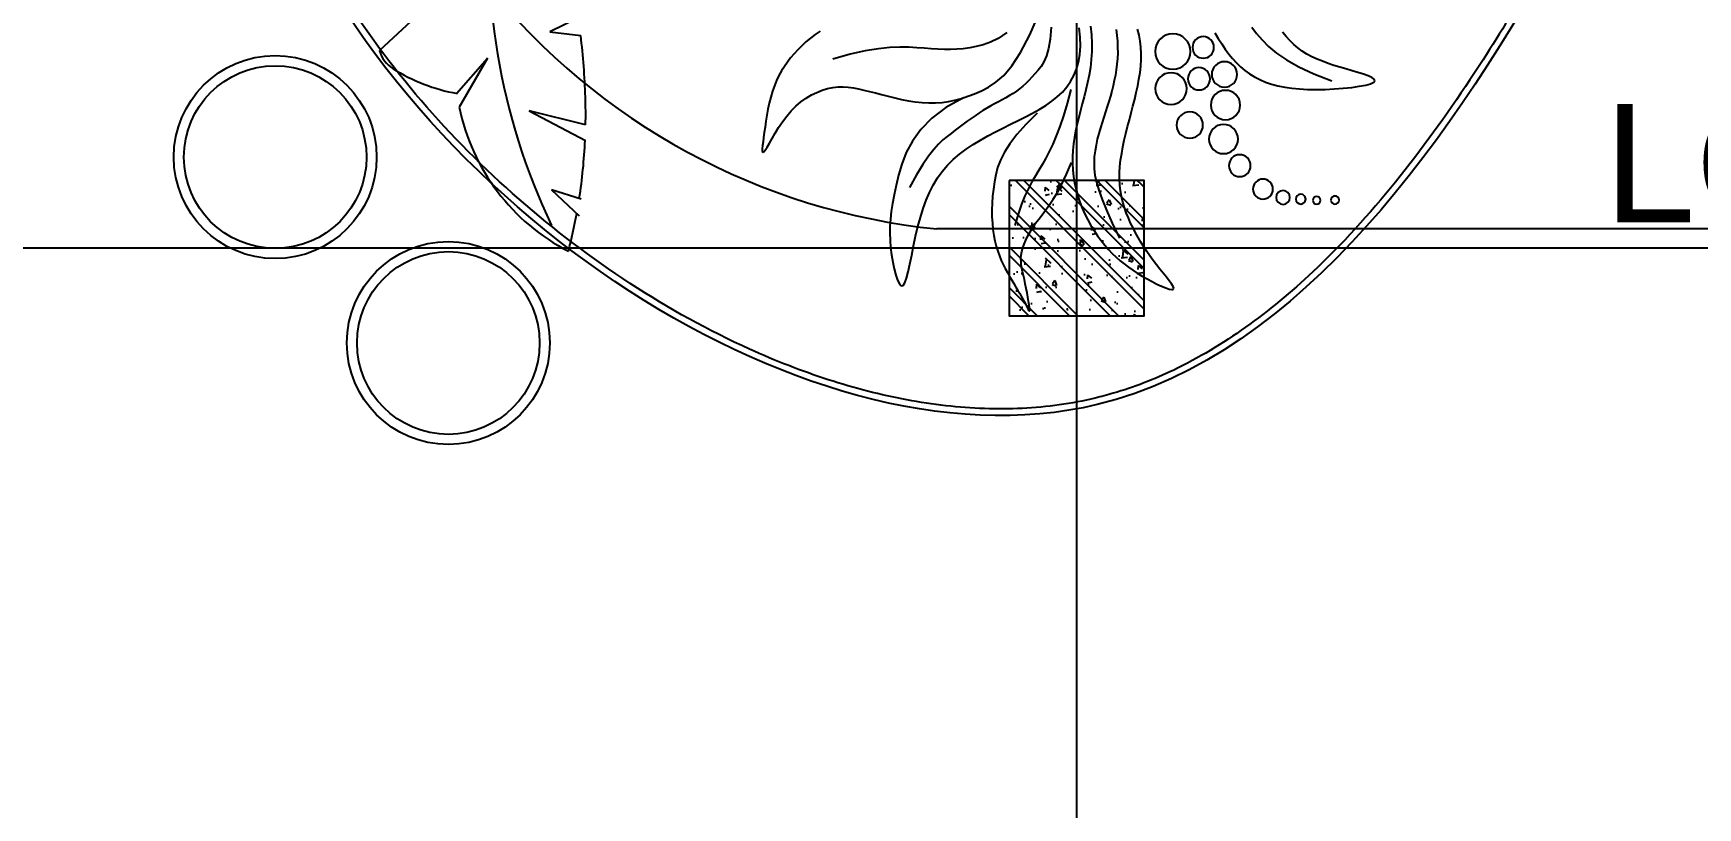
# Model space of a CAD drawing. Header units: millimetres. Extents: x -1030105 to 906887, y -616134 to 1220667.
# Drawn here: x -79476 to -74553, y 528141 to 530430 of the extents above; entities that cross this region are included whole.
import ezdxf
from ezdxf.enums import TextEntityAlignment as Align

# ---------------------------------------------------------------- set-up
doc = ezdxf.new("R2010")
doc.units = ezdxf.units.MM
doc.header["$MEASUREMENT"] = 0
doc.linetypes.add('CENTER', pattern=[2, 1.25, -0.25, 0.25, -0.25])
doc.linetypes.add('DASH', pattern=[0.35, 0.25, -0.1])
for name, color, linetype in [('A-Column', 4, 'Continuous'), ('A-Furniture', 143, 'Continuous'), ('A-Note', 7, 'Continuous'), ('A-Tree', 98, 'Continuous'), ('XR-BC-zColumn$0$LBC - BEACH CLUB - 240809 DG Rev$0$DA-WALL-PATT', 8, 'Continuous')]:
    doc.layers.add(name, color=color, linetype=linetype)
doc.styles.add('Arial_Bold', font='arialbd.ttf')
doc.styles.get("Standard").update_dxf_attribs({"font": 'arial.ttf'})

# ---------------------------------------------------------------- blocks, each defined once
blk = doc.blocks.new('FUR')
at = {"layer": 'A-Furniture'}
for centre, radius in [((-34063.5, 6767.5), 300), ((-34063.5, 6767.5), 270), ((-33551.5, 6218), 300), ((-33551.5, 6218), 270)]:
    blk.add_circle(centre, radius, dxfattribs=at)
at = {"layer": 'A-Furniture', "color": 8, "linetype": 'DASH', "ltscale": 50}
blk.add_open_spline([(-56447, -6097), (-55194.8, -4879.4), (-50278.9, -2284.6), (-42421.5, -5454.8), (-32732.5, -11254), (-23302, -9202), (-18024, -504.5), (-16595.5, 8921.5), (-19600.3, 15918.3), (-21321.2, 18705.6), (-21789.7, 19345)], degree=3, knots=[32574.726206, 32574.726206, 32574.726206, 32574.726206, 37697.741245, 48060.131859, 55585.251958, 69452.989742, 76151.422264, 84447.837047, 94470.773244, 98031.734889, 98031.734889, 98031.734889, 98031.734889], dxfattribs=at)
at = {"layer": 'A-Furniture'}
blk.add_spline([(-29660.9, 8668.4), (-30240.5, 7440.5), (-31632.5, 6036), (-34068.5, 7621), (-33355.5, 10423), (-32253.5, 12656), (-31698.5, 16985.4)], degree=3, dxfattribs=at)
blk.add_open_spline([(-29679.2, 8676.4), (-29722.6, 8576.2), (-29765.9, 8476.1), (-29896.7, 8178.8), (-29986.5, 7981), (-30102.3, 7747.6), (-30118.8, 7714.7), (-30169.2, 7615.8), (-30204, 7549.5), (-30251.2, 7462.5), (-30262.3, 7442.1), (-30284.9, 7401.2), (-30296.3, 7380.8), (-30331, 7319.4), (-30354.6, 7278.4), (-30427.1, 7156), (-30477.6, 7074.8), (-30599.8, 6890.7), (-30673.2, 6789.1), (-30828.1, 6598.1), (-30909.5, 6508.7), (-31058.9, 6368.3), (-31125.1, 6313.3), (-31262.2, 6215.8), (-31333, 6173.3), (-31464.4, 6110.3), (-31524.1, 6087.2), (-31602.8, 6064.1), (-31620.5, 6059.4), (-31673.2, 6046.8), (-31708.7, 6040.1), (-31816.8, 6025), (-31890.9, 6021.5), (-32041.6, 6026.8), (-32118.2, 6035.6), (-32272.6, 6064.4), (-32350.4, 6084.4), (-32506.1, 6134.8), (-32583.9, 6165), (-32781, 6254.2), (-32899.3, 6319.6), (-33127.9, 6468.6), (-33238.2, 6552.2), (-33445.8, 6733.7), (-33543.2, 6831.5), (-33720.3, 7037.3), (-33799.9, 7145.2), (-33925.8, 7349.1), (-33975.3, 7444.1), (-34028.4, 7570.8), (-34040.4, 7601.6), (-34062.3, 7663.4), (-34072.3, 7694.3), (-34099.3, 7787.3), (-34113.6, 7849.6), (-34140.9, 8008.4), (-34149.2, 8105.3), (-34150.9, 8299.9), (-34144.4, 8397.6), (-34118.6, 8593.4), (-34099.4, 8691.6), (-34050.3, 8888), (-34020.3, 8986.2), (-33933, 9236.4), (-33869.5, 9388.1), (-33729.3, 9689.6), (-33652.6, 9839.4), (-33493.8, 10135.7), (-33411.6, 10282.2), (-33249.4, 10570.9), (-33169.4, 10712.9), (-32948.8, 11108.9), (-32812.2, 11359.5), (-32559.3, 11860.6), (-32442.8, 12111.1), (-32319, 12420.9), (-32297.9, 12475.5), (-32260.9, 12575.2), (-32244.7, 12620.2), (-32213.3, 12710.6), (-32198, 12756), (-32153.7, 12892.7), (-32126.1, 12984.6), (-32048.3, 13262.3), (-32003.5, 13450.2), (-31887.6, 14015.2), (-31833.6, 14398.9), (-31755.3, 15178), (-31730.9, 15573.3), (-31698.5, 16307.8), (-31688.5, 16646.3), (-31678.5, 16984.8)], degree=3, knots=[0, 0, 0, 0, 336.83379, 336.83379, 997.889882, 997.889882, 1106.073127, 1106.073127, 1322.439616, 1322.439616, 1388.499151, 1388.499151, 1454.558686, 1454.558686, 1586.677756, 1586.677756, 1850.915896, 1850.915896, 2199.852482, 2199.852482, 2548.789068, 2548.789068, 2809.561326, 2809.561326, 3070.333583, 3070.333583, 3277.331374, 3277.331374, 3336.510565, 3336.510565, 3452.983574, 3452.983574, 3686.886496, 3686.886496, 3920.789419, 3920.789419, 4154.692341, 4154.692341, 4388.595264, 4388.595264, 4752.463229, 4752.463229, 5116.331194, 5116.331194, 5480.199159, 5480.199159, 5844.067124, 5844.067124, 6148.886915, 6148.886915, 6246.583121, 6246.583121, 6344.279326, 6344.279326, 6539.671737, 6539.671737, 6841.233714, 6841.233714, 7142.79569, 7142.79569, 7444.357667, 7444.357667, 7745.919643, 7745.919643, 8213.042111, 8213.042111, 8680.16458, 8680.16458, 9147.287048, 9147.287048, 9614.409516, 9614.409516, 10463.170966, 10463.170966, 11311.932416, 11311.932416, 11492.812225, 11492.812225, 11640.504318, 11640.504318, 11788.19641, 11788.19641, 12083.580595, 12083.580595, 12674.348965, 12674.348965, 13838.516737, 13838.516737, 15002.684509, 15002.684509, 15987.787285, 15987.787285, 15987.787285, 15987.787285], dxfattribs=at)
blk = doc.blocks.new('CAYMB 10')
at = {"layer": 'A-Tree', "color": 8}
for p, q in [((238.7, 579.6), (176.3, 621.9)), ((186.6, 644.1), (238.7, 579.6)), ((-325.5, 543.4), (-294.9, 403.6)), ((-294.9, 403.6), (-296.1, 533.4)), ((338.6, 539.2), (273.5, 478.9)), ((273.5, 478.9), (351.7, 519)), ((354.7, 436.5), (256.1, 409.4)), ((-504.6, 410.3), (-367.2, 382.5)), ((256.1, 409.4), (349.4, 417)), ((-367.2, 382.5), (-497.7, 381.3)), ((95, 345.9), (183.1, 263.6)), ((183.1, 263.6), (84.9, 315.1)), ((516.8, 194.1), (628.9, 299.2)), ((555.3, 282.8), (516.8, 194.1)), ((800.4, 279), (721.9, 211.5)), ((-382.9, 224.2), (-266.7, 269.8)), ((-266.7, 269.8), (-353.1, 206.6)), ((-5.7, 153.5), (-4.6, 268.6)), ((429.9, 155.9), (410.6, 254.6)), ((441.2, 260), (429.9, 155.9)), ((721.9, 211.5), (830.2, 258.8)), ((-5.7, 153.5), (16.6, 245.9)), ((-239, 125.8), (-83.3, 169.4)), ((-83.3, 169.4), (-230.2, 108.2)), ((639.2, 102.2), (555.1, 135.1)), ((555.1, 135.1), (681.5, 106.4)), ((224.8, 121.2), (287.9, 92.9)), ((302.6, 121.2), (224.8, 121.2)), ((367.3, 20.5), (557.8, 22.5)), ((502.4, -11.1), (367.3, 20.5)), ((-205, -61.7), (-183.3, -52.4)), ((-183.3, -52.4), (-178.1, -114.3)), ((-178.1, -114.3), (-159.6, -40.1)), ((-205, -122.5), (-266.9, -81.3)), ((-204.2, -127.3), (-205, -61.7)), ((592.8, -119.4), (461.2, -135.8)), ((143, -218.2), (207.4, -149.7)), ((207.4, -149.7), (167.9, -248.4)), ((461.2, -135.8), (620.7, -142.2)), ((325.6, -181), (312.7, -346.4)), ((344.8, -342.6), (325.6, -181)), ((492.5, -236.6), (537.8, -353.3)), ((517.8, -359.7), (492.5, -236.6)), ((-292.7, -369.9), (-256.6, -263.8)), ((-256.6, -263.8), (-248.3, -362.7)), ((-154.8, -416.3), (30.1, -306)), ((30.1, -306), (-145.5, -469.2)), ((222.4, -408.9), (169.2, -434.5)), ((169.2, -434.5), (226.7, -441.5)), ((-3.3, -548.2), (54.5, -483.1)), ((54.5, -483.1), (2.1, -573.5)), ((131, -580.4), (235.1, -635.3)), ((235.6, -606.5), (131, -580.4)), ((172.7, -726.3), (223.4, -774.3)), ((227.3, -743.4), (172.7, -726.3))]:
    blk.add_line(p, q, dxfattribs=at)
for centre, radius, start, end in [((779.5, 355.9), 659.3, 146.019, 154.0763), ((209.9, 616.2), 110.6, 7.5431, 78.0474), ((-871.5, 608.6), 1129.9, 330.6725, 3.641), ((779.5, 355.9), 659.3, 156.2013, 167.6168), ((478.4, 616), 159.6, 174.7063, 208.789), ((-221.8, 462.5), 287.7, 161.2206, 190.4639), ((-484.5, -269.5), 824.7, 78.825, 90.6697), ((-484.5, -269.5), 824.7, 67.6949, 76.7945), ((-338.8, 239.6), 304.1, 15.845, 56.6107), ((-1542.9, 865.8), 1718.4, 342.73, 347.6168), ((236.8, 470.2), 122.7, 344.0084, 22.936), ((-1459.7, -1138.8), 1923.5, 36.7035, 57.4695), ((1039, 240.3), 711.9, 164.0084, 164.1101), ((1039, 240.3), 711.9, 165.6239, 173.8497), ((-221.8, 462.5), 287.7, 196.4071, 234.1871), ((1704.2, -143.7), 1681.9, 162.73, 163.0792), ((42, 347.7), 91.7, 195.845, 230.5606), ((1704.2, -143.7), 1681.9, 164.075, 168.4284), ((-12.7, 267.2), 347.4, 335.1428, 8.1671), ((690.6, 85.4), 222.6, 60.4468, 103.5483), ((-209.9, 3822.6), 3621.7, 280.3581, 282.1977), ((-209.9, 3822.6), 3621.7, 283.398, 283.5483), ((-231.8, 14.9), 339.2, 47.9514, 50.5606), ((-209.9, 3822.6), 3621.7, 278.6352, 279.8665), ((817.5, 234.5), 32.6, 323.1477, 55.438), ((-320.7, 322.1), 115.9, 233.2325, 237.5887), ((-231.8, 14.9), 339.2, 354.6008, 42.9255), ((-320.7, 322.1), 115.9, 255.929, 267.091), ((-315.6, 151.9), 55.6, 24.2055, 101.4054), ((2261, -4819.5), 5267.7, 107.3413, 112.3058), ((608, 391.6), 294.5, 284.4707, 323.1477), ((128.9, 351.7), 431.8, 204.2055, 211.5513), ((128.9, 351.7), 431.8, 213.4357, 237.8387), ((-12.7, 267.2), 347.4, 286.6838, 329.891), ((329.4, 337), 388.6, 305.9962, 321.846), ((0, -337.7), 337.7, 71.7274, 118.1939), ((-406.6, 153.8), 540.2, 287.0409, 341.5638), ((329.4, 337), 388.6, 277.7731, 296.4251), ((-895.1, 1238.6), 1606.8, 281.5143, 307.8151), ((483.4, -5395.6), 5351.5, 91.6804, 93.9771), ((339.9, -504.7), 458.5, 57.0713, 91.6804), ((-8.8, -908.2), 866.6, 107.2231, 135.0207), ((915.4, 394.4), 985.8, 210.5659, 218.4214), ((-19.7, -1417.4), 1327.2, 53.4555, 85.594), ((1238.6, -281.7), 1181.9, 173.2497, 205.5927), ((339.9, -504.7), 458.5, 17.5149, 52.2403), ((915.4, 394.4), 985.8, 220.6948, 225.7556), ((-587.2, -330.3), 48.9, 135.0207, 258.407), ((312.6, -337.5), 100.6, 159.0815, 190.5201), ((79.1, -404.8), 233.7, 157.0771, 182.7473), ((312.7, -224.3), 122.1, 225.7556, 269.9757), ((651.7, -1169.2), 881.7, 107.1013, 109.7369), ((397.9, -344.1), 18.4, 357.8128, 107.1013), ((-1074.8, -595.2), 1310.5, 8.17, 10.5201), ((312.7, -224.3), 122.1, 285.2069, 289.7369), ((448.5, -346), 32.2, 177.8128, 248.0461), ((464.4, -306.5), 74.9, 248.0461, 310.8614), ((539.9, -393.7), 40.5, 122.9882, 130.8614), ((539.9, -393.7), 40.5, 45.3238, 92.9093), ((648.6, -283.7), 114.2, 225.3238, 268.3174), ((773.7, -378.4), 12.2, 278.1257, 73.0687), ((-462.7, 308.1), 699, 259.5557, 284.077), ((667.7, 363.9), 762, 268.3174, 278.1257), ((-1074.8, -595.2), 1310.5, 1.7556, 6.7346), ((79.1, -404.8), 233.7, 195.99, 196.0589), ((-89.8, -453.4), 57.9, 196.0589, 237.7317), ((56.7, -221.3), 332.3, 237.7317, 259.8031), ((379, -497.4), 384.5, 191.4146, 242.8877), ((-768, -588.8), 1003.7, 358.99, 1.9297), ((-768, -588.8), 1003.7, 351.2018, 357.3602), ((-768, -588.8), 1003.7, 345.5239, 349.5865)]:
    blk.add_arc(centre, radius, start, end, dxfattribs=at)
blk = doc.blocks.new('CAY8')
at = {"color": 0, "linetype": 'ByBlock'}
for p, q in [((587.6, 482.7), (594.7, 484.1)), ((594.7, 484.1), (602, 485.1)), ((602, 485.1), (609.6, 485.7)), ((609.6, 485.7), (617.6, 485.9)), ((617.6, 485.9), (625.8, 485.8)), ((625.8, 485.8), (634, 485.4)), ((634, 485.4), (642.2, 484.7)), ((642.2, 484.7), (650.2, 484)), ((650.2, 484), (657.8, 483.1)), ((657.8, 483.1), (665, 482.2)), ((535.5, 459.7), (541.9, 463.7)), ((541.9, 463.7), (548.2, 467.4)), ((548.2, 467.4), (554.6, 470.7)), ((554.6, 470.7), (561.1, 473.8)), ((561.1, 473.8), (567.5, 476.5)), ((567.5, 476.5), (574.1, 478.9)), ((574.1, 478.9), (580.7, 481)), ((580.7, 481), (587.6, 482.7)), ((645.2, 462.6), (636.6, 459.2)), ((653.8, 465.6), (645.2, 462.6)), ((662.1, 468.1), (653.8, 465.6)), ((669.9, 470.3), (662.1, 468.1)), ((665, 482.2), (671.6, 481.4)), ((676.8, 472.1), (669.9, 470.3)), ((671.6, 481.4), (677.4, 480.6)), ((682.6, 473.7), (676.8, 472.1)), ((677.4, 480.6), (682.3, 480)), ((682.3, 480), (686.3, 479.3)), ((687.1, 475), (682.6, 473.7)), ((686.3, 479.3), (689.1, 478.6)), ((689.8, 476.1), (687.1, 475)), ((689.1, 478.6), (690.7, 477.9)), ((691, 477.1), (689.8, 476.1)), ((690.7, 477.9), (691, 477.1)), ((516.9, 445.4), (523, 450.6)), ((523, 450.6), (529.2, 455.3)), ((529.2, 455.3), (535.5, 459.7)), ((607.1, 440.5), (601.2, 434.8)), ((613.5, 445.8), (607.1, 440.5)), ((620.6, 450.8), (613.5, 445.8)), ((628.3, 455.3), (620.6, 450.8)), ((636.6, 459.2), (628.3, 455.3)), ((536.4, 399.1), (548.2, 419.5)), ((591.5, 422.6), (587.7, 416.3)), ((596.1, 428.8), (591.5, 422.6)), ((601.2, 434.8), (596.1, 428.8)), ((527, 381.1), (536.4, 399.1)), ((580.2, 397), (578.9, 390.4)), ((582.1, 403.5), (580.2, 397)), ((584.5, 409.9), (582.1, 403.5)), ((587.7, 416.3), (584.5, 409.9)), ((519.8, 365), (527, 381.1)), ((577.5, 376.7), (577.2, 369.5)), ((578, 383.7), (577.5, 376.7)), ((578.9, 390.4), (578, 383.7)), ((514.4, 350.8), (519.8, 365)), ((577.2, 369.5), (577.1, 361.9)), ((577.1, 361.9), (577.1, 353.9)), ((577.1, 353.9), (577.1, 345.5)), ((507.6, 326.7), (510.5, 338.1)), ((510.5, 338.1), (514.4, 350.8)), ((577, 336.7), (576.8, 327.7)), ((577.1, 345.5), (577, 336.7)), ((503.7, 306.7), (505.4, 316.3)), ((505.4, 316.3), (507.6, 326.7)), ((575.8, 309.3), (574.8, 300.2)), ((576.4, 318.5), (575.8, 309.3)), ((576.8, 327.7), (576.4, 318.5)), ((498.3, 280.7), (500.2, 289)), ((500.2, 289), (502, 297.6)), ((502, 297.6), (503.7, 306.7)), ((573.5, 291.2), (571.7, 282.4)), ((574.8, 300.2), (573.5, 291.2)), ((608.3, 283.6), (625.8, 290.4)), ((625.8, 290.4), (642.7, 294.4)), ((642.7, 294.4), (658.8, 296.3)), ((658.8, 296.3), (673.9, 296.7)), ((673.9, 296.7), (687.9, 296.3)), ((687.9, 296.3), (700.5, 295.6)), ((700.5, 295.6), (712.1, 294.7)), ((712.1, 294.7), (722.7, 293.6)), ((722.7, 293.6), (732.6, 292.1)), ((732.6, 292.1), (742, 290.3)), ((742, 290.3), (751, 288.2)), ((751, 288.2), (759.8, 285.5)), ((759.8, 285.5), (768.7, 282.4)), ((491, 256.9), (493.8, 264.8)), ((493.8, 264.8), (496.2, 272.7)), ((496.2, 272.7), (498.3, 280.7)), ((566.7, 265.8), (563.4, 257.9)), ((569.5, 274), (566.7, 265.8)), ((571.7, 282.4), (569.5, 274)), ((572, 259.1), (590.3, 273.4)), ((590.3, 273.4), (608.3, 283.6)), ((629.4, 260.5), (639.5, 264.9)), ((639.5, 264.9), (652, 269.3)), ((652, 269.3), (667.4, 273.9)), ((667.4, 273.9), (686, 278.7)), ((768.7, 282.4), (777.8, 278.7)), ((777.8, 278.7), (786.7, 274.7)), ((786.7, 274.7), (795, 270.6)), ((795, 270.6), (802.3, 266.4)), ((802.3, 266.4), (808.2, 262.4)), ((483.9, 241), (487.7, 249)), ((487.7, 249), (491, 256.9)), ((555.1, 242.4), (550.1, 234.8)), ((553.5, 240), (572, 259.1)), ((559.6, 250.1), (555.1, 242.4)), ((563.4, 257.9), (559.6, 250.1)), ((597.7, 239.6), (603, 243.7)), ((603, 243.7), (608.4, 247.8)), ((608.4, 247.8), (614.2, 252)), ((614.2, 252), (621.1, 256.2)), ((621.1, 256.2), (629.4, 260.5)), ((654.5, 242.2), (644.9, 237.6)), ((664.4, 245.9), (654.5, 242.2)), ((674.8, 249), (664.4, 245.9)), ((685.5, 251.3), (674.8, 249)), ((696.7, 253), (685.5, 251.3)), ((708.3, 254.1), (696.7, 253)), ((720.4, 254.6), (708.3, 254.1)), ((733, 254.6), (720.4, 254.6)), ((746, 254.3), (733, 254.6)), ((759, 253.6), (746, 254.3)), ((771.6, 252.8), (759, 253.6)), ((783.4, 252.1), (771.6, 252.8)), ((793.9, 251.7), (783.4, 252.1)), ((802.6, 251.6), (793.9, 251.7)), ((809.2, 252.2), (802.6, 251.6)), ((808.2, 262.4), (812.2, 258.8)), ((813.1, 253.6), (809.2, 252.2)), ((812.2, 258.8), (814, 255.8)), ((814, 255.8), (813.1, 253.6)), ((466, 215.7), (473.6, 224.4)), ((473.6, 224.4), (479.4, 232.8)), ((479.4, 232.8), (483.9, 241)), ((544.6, 227.2), (538.4, 219.4)), ((550.1, 234.8), (544.6, 227.2)), ((572.4, 219.2), (577.2, 223.3)), ((577.2, 223.3), (582.2, 227.4)), ((582.2, 227.4), (587.3, 231.5)), ((587.3, 231.5), (592.4, 235.5)), ((592.4, 235.5), (597.7, 239.6)), ((626.7, 226), (618.1, 219.2)), ((635.6, 232.2), (626.7, 226)), ((644.9, 237.6), (635.6, 232.2)), ((455.8, 206.7), (466, 215.7)), ((522.7, 203.8), (511.4, 196.2)), ((531.4, 211.6), (522.7, 203.8)), ((538.4, 219.4), (531.4, 211.6)), ((546.8, 194), (550.7, 198.2)), ((550.7, 198.2), (554.7, 202.4)), ((554.7, 202.4), (558.9, 206.7)), ((558.9, 206.7), (563.2, 210.9)), ((563.2, 210.9), (567.7, 215.1)), ((567.7, 215.1), (572.4, 219.2)), ((601.7, 204.1), (593.8, 196.1)), ((609.8, 211.9), (601.7, 204.1)), ((618.1, 219.2), (609.8, 211.9)), ((450.7, 176.7), (418.2, 171.9)), ((476.4, 182.5), (450.7, 176.7)), ((496.3, 189), (476.4, 182.5)), ((511.4, 196.2), (496.3, 189)), ((527.1, 174.8), (531.2, 178.3)), ((531.2, 178.3), (535.1, 182)), ((535.1, 182), (539, 185.9)), ((539, 185.9), (542.9, 189.9)), ((542.9, 189.9), (546.8, 194)), ((578.7, 179.4), (571.3, 171)), ((586.2, 187.8), (578.7, 179.4)), ((593.8, 196.1), (586.2, 187.8)), ((487.2, 151.8), (493.2, 154.3)), ((493.2, 154.3), (498.9, 157)), ((498.9, 157), (504.2, 159.7)), ((504.2, 159.7), (509.2, 162.5)), ((509.2, 162.5), (514, 165.3)), ((514, 165.3), (518.6, 168.4)), ((518.6, 168.4), (522.9, 171.5)), ((522.9, 171.5), (527.1, 174.8)), ((556.9, 154.7), (549.8, 146.9)), ((564.1, 162.7), (556.9, 154.7)), ((571.3, 171), (564.1, 162.7)), ((566.3, 151.6), (582.3, 159.7)), ((582.3, 159.7), (596.4, 165.6)), ((596.4, 165.6), (609, 169.5)), ((609, 169.5), (620.4, 171.8)), ((620.4, 171.8), (630.9, 172.9)), ((630.9, 172.9), (640.7, 172.9)), ((640.7, 172.9), (650.2, 172.2)), ((650.2, 172.2), (659.6, 171.1)), ((659.6, 171.1), (668.9, 169.7)), ((668.9, 169.7), (677.9, 167.9)), ((677.9, 167.9), (686.8, 165.8)), ((686.8, 165.8), (695.3, 163.5)), ((695.3, 163.5), (703.5, 160.8)), ((703.5, 160.8), (711.3, 158)), ((711.3, 158), (718.6, 154.9)), ((718.6, 154.9), (725.3, 151.6)), ((434, 152.2), (449.4, 149.2)), ((449.4, 149.2), (461.9, 148.1)), ((461.9, 148.1), (472, 148.3)), ((472, 148.3), (480.3, 149.7)), ((480.3, 149.7), (487.2, 151.8)), ((535.4, 132.6), (528, 126.3)), ((542.6, 139.5), (535.4, 132.6)), ((549.8, 146.9), (542.6, 139.5)), ((548.2, 141), (566.3, 151.6)), ((725.3, 151.6), (731.5, 148.1)), ((731.5, 148.1), (737.3, 144.5)), ((737.3, 144.5), (742.7, 140.7)), ((742.7, 140.7), (747.8, 136.9)), ((747.8, 136.9), (752.5, 133)), ((752.5, 133), (757, 129)), ((436.8, 111.6), (425.2, 116)), ((448.1, 108.5), (436.8, 111.6)), ((504.8, 112), (496.5, 108.9)), ((512.8, 115.9), (504.8, 112)), ((520.5, 120.7), (512.8, 115.9)), ((528, 126.3), (520.5, 120.7)), ((570.8, 109), (582.5, 110.6)), ((582.5, 110.6), (593, 112.5)), ((593, 112.5), (602.6, 114.7)), ((602.6, 114.7), (611.5, 117)), ((611.5, 117), (620.1, 119.4)), ((620.1, 119.4), (628.6, 121.9)), ((628.6, 121.9), (637.5, 124.4)), ((637.5, 124.4), (647, 126.6)), ((647, 126.6), (657.6, 128.5)), ((657.6, 128.5), (669.5, 130)), ((669.5, 130), (683.1, 131)), ((683.1, 131), (698.8, 131.4)), ((707.8, 111.3), (701.7, 109.7)), ((713.8, 112.5), (707.8, 111.3)), ((719.4, 113.3), (713.8, 112.5)), ((724.8, 113.8), (719.4, 113.3)), ((729.8, 113.8), (724.8, 113.8)), ((734.4, 113.4), (729.8, 113.8)), ((738.7, 112.5), (734.4, 113.4)), ((742.9, 111.3), (738.7, 112.5)), ((746.9, 109.8), (742.9, 111.3)), ((751, 107.9), (746.9, 109.8)), ((757, 129), (761.3, 125)), ((761.3, 125), (765.4, 121)), ((765.4, 121), (769.4, 117)), ((769.4, 117), (773.2, 113.1)), ((773.2, 113.1), (777, 109.3)), ((419.3, 102.5), (429.9, 98)), ((429.9, 98), (440.7, 94.6)), ((440.7, 94.6), (451.3, 91.9)), ((458.9, 106.4), (448.1, 108.5)), ((451.3, 91.9), (461.7, 90)), ((469.1, 105.5), (458.9, 106.4)), ((461.7, 90), (472, 88.5)), ((478.7, 105.6), (469.1, 105.5)), ((472, 88.5), (482.1, 87.6)), ((487.8, 106.8), (478.7, 105.6)), ((496.5, 108.9), (487.8, 106.8)), ((506.6, 105.8), (525.8, 106)), ((525.8, 106), (542.7, 106.6)), ((542.7, 106.6), (557.6, 107.6)), ((557.6, 107.6), (570.8, 109)), ((642.3, 88.4), (630.3, 85.5)), ((652.5, 91.4), (642.3, 88.4)), ((661.3, 94.5), (652.5, 91.4)), ((669, 97.5), (661.3, 94.5)), ((675.9, 100.4), (669, 97.5)), ((682.5, 103.1), (675.9, 100.4)), ((689, 105.6), (682.5, 103.1)), ((695.4, 107.8), (689, 105.6)), ((701.7, 109.7), (695.4, 107.8)), ((755.2, 105.8), (751, 107.9)), ((759.7, 103.5), (755.2, 105.8)), ((764.5, 101), (759.7, 103.5)), ((769.7, 98.3), (764.5, 101)), ((775.1, 95.6), (769.7, 98.3)), ((780.6, 93), (775.1, 95.6)), ((777, 109.3), (780.5, 105.6)), ((780.5, 105.6), (784, 102.1)), ((785.9, 90.4), (780.6, 93)), ((784, 102.1), (787.4, 98.8)), ((790.8, 88.2), (785.9, 90.4)), ((787.4, 98.8), (790.6, 95.6)), ((790.6, 95.6), (793.8, 92.8)), ((795.2, 86.3), (790.8, 88.2)), ((793.8, 92.8), (796.7, 90.2)), ((796.7, 90.2), (799.2, 88)), ((799.2, 88), (801.2, 86.2)), ((415, 68.4), (422.2, 65.4)), ((482.1, 87.6), (492.1, 87)), ((492.1, 87), (501.9, 86.7)), ((501.9, 86.7), (511.5, 86.6)), ((511.5, 86.6), (521, 86.6)), ((521, 86.6), (530.3, 86.6)), ((530.3, 86.6), (539.5, 86.5)), ((539.5, 86.5), (548.6, 86.3)), ((548.6, 86.3), (557.5, 85.9)), ((557.5, 85.9), (566.3, 85.3)), ((566.3, 85.3), (575, 84.3)), ((575, 84.3), (583.6, 83)), ((583.6, 83), (592, 81.2)), ((592, 81.2), (600.4, 79)), ((616.1, 82.7), (599.5, 80.2)), ((600.4, 79), (608.6, 76.3)), ((608.6, 76.3), (616.7, 73.1)), ((630.3, 85.5), (616.1, 82.7)), ((616.7, 73.1), (624.6, 69.5)), ((624.6, 69.5), (632.3, 65.5)), ((798.7, 84.8), (795.2, 86.3)), ((801.3, 83.9), (798.7, 84.8)), ((801.2, 86.2), (802.5, 84.8)), ((802.7, 83.6), (801.3, 83.9)), ((802.5, 84.8), (803.1, 83.9)), ((803.1, 83.9), (802.7, 83.6)), ((422.2, 65.4), (429.5, 62.8)), ((429.5, 62.8), (436.8, 60.6)), ((436.8, 60.6), (444.2, 58.6)), ((444.2, 58.6), (451.5, 57)), ((451.5, 57), (458.9, 55.8)), ((458.9, 55.8), (466.2, 54.8)), ((466.2, 54.8), (473.5, 54)), ((473.5, 54), (480.7, 53.6)), ((480.7, 53.6), (487.8, 53.3)), ((487.8, 53.3), (494.8, 53.2)), ((494.8, 53.2), (501.9, 53.3)), ((501.9, 53.3), (508.9, 53.5)), ((508.9, 53.5), (516.1, 53.8)), ((516.1, 53.8), (523.3, 54.2)), ((523.3, 54.2), (530.6, 54.6)), ((530.6, 54.6), (538.1, 55)), ((538.1, 55), (545.7, 55.3)), ((545.7, 55.3), (553.4, 55.4)), ((553.4, 55.4), (561.1, 55.4)), ((561.1, 55.4), (568.9, 55.1)), ((568.9, 55.1), (576.6, 54.4)), ((576.6, 54.4), (584.4, 53.3)), ((584.4, 53.3), (592, 51.6)), ((592, 51.6), (599.6, 49.4)), ((599.6, 49.4), (607.5, 46.3)), ((607.5, 46.3), (616, 42.1)), ((632.3, 65.5), (639.8, 61.1)), ((639.8, 61.1), (647, 56.4)), ((647, 56.4), (654, 51.4)), ((654, 51.4), (660.6, 46)), ((660.6, 46), (667, 40.4)), ((414.2, 37.3), (407.3, 41.2)), ((421.5, 33.9), (414.2, 37.3)), ((429, 31), (421.5, 33.9)), ((436.8, 28.5), (429, 31)), ((444.8, 26.4), (436.8, 28.5)), ((453.1, 24.8), (444.8, 26.4)), ((461.6, 23.5), (453.1, 24.8)), ((470.3, 22.6), (461.6, 23.5)), ((479.2, 21.9), (470.3, 22.6)), ((616, 42.1), (625.4, 36.4)), ((625.4, 36.4), (636.1, 29)), ((636.1, 29), (648.5, 19.6)), ((667, 40.4), (673, 34.6)), ((673, 34.6), (678.6, 28.6)), ((678.6, 28.6), (684, 22.5)), ((684, 22.5), (688.9, 16.3)), ((488.3, 21.5), (479.2, 21.9)), ((497.5, 21.2), (488.3, 21.5)), ((506.7, 21.2), (497.5, 21.2)), ((516.1, 21.1), (506.7, 21.2)), ((525.4, 21.1), (516.1, 21.1)), ((534.7, 21.1), (525.4, 21.1)), ((544, 21), (534.7, 21.1)), ((553.1, 20.7), (544, 21)), ((562.1, 20.2), (553.1, 20.7)), ((571, 19.5), (562.1, 20.2)), ((579.7, 18.6), (571, 19.5)), ((588.1, 17.3), (579.7, 18.6)), ((596.3, 15.7), (588.1, 17.3)), ((604.2, 13.7), (596.3, 15.7)), ((611.8, 11.3), (604.2, 13.7)), ((619, 8.5), (611.8, 11.3)), ((625.9, 5.3), (619, 8.5)), ((632.5, 1.7), (625.9, 5.3)), ((638.9, -2.2), (632.5, 1.7)), ((648.5, 19.6), (662.9, 8)), ((662.9, 8), (679.6, -6.3)), ((688.9, 16.3), (693.5, 10.1)), ((693.5, 10.1), (697.7, 3.9)), ((697.7, 3.9), (701.5, -2.3)), ((645, -6.4), (638.9, -2.2)), ((650.8, -10.8), (645, -6.4)), ((656.5, -15.4), (650.8, -10.8)), ((662, -20.1), (656.5, -15.4)), ((667.3, -25), (662, -20.1)), ((701.5, -2.3), (705, -8.5)), ((705, -8.5), (708.1, -14.7)), ((708.1, -14.7), (710.9, -21)), ((710.9, -21), (713.5, -27.4)), ((672.5, -29.9), (667.3, -25)), ((677.5, -35), (672.5, -29.9)), ((682.5, -40.2), (677.5, -35)), ((687.2, -45.5), (682.5, -40.2)), ((713.5, -27.4), (715.9, -34)), ((715.9, -34), (718.1, -40.8)), ((718.1, -40.8), (720.2, -47.9)), ((385.8, -58.6), (391.9, -64.8)), ((391.9, -64.8), (397.6, -71)), ((691.9, -51), (687.2, -45.5)), ((696.5, -56.6), (691.9, -51)), ((700.9, -62.3), (696.5, -56.6)), ((705.3, -68.1), (700.9, -62.3)), ((720.2, -47.9), (722.1, -55.2)), ((722.1, -55.2), (723.9, -62.5)), ((723.9, -62.5), (725.4, -69.6)), ((397.6, -71), (403, -77.2)), ((403, -77.2), (408, -83.5)), ((408, -83.5), (412.6, -89.8)), ((709.4, -73.9), (705.3, -68.1)), ((713.4, -79.2), (709.4, -73.9)), ((717, -84), (713.4, -79.2)), ((720.1, -88), (717, -84)), ((725.4, -69.6), (726.6, -76.2)), ((726.6, -76.2), (727.4, -82)), ((727.4, -82), (727.7, -86.8)), ((727.7, -86.8), (727.4, -90.3)), ((365.9, -103.9), (372.4, -112)), ((412.6, -89.8), (416.8, -96.2)), ((416.8, -96.2), (420.4, -102.8)), ((420.4, -102.8), (423.7, -109.6)), ((423.7, -109.6), (426.4, -116.7)), ((722.9, -90.8), (720.1, -88)), ((725, -92.3), (722.9, -90.8)), ((726.6, -92.2), (725, -92.3)), ((727.4, -90.3), (726.6, -92.2)), ((372.4, -112), (378.8, -121.1)), ((378.8, -121.1), (384.9, -131.6)), ((384.9, -131.6), (390.7, -144.1)), ((426.4, -116.7), (428.6, -124)), ((428.6, -124), (430.2, -131.6)), ((430.2, -131.6), (431.4, -139.6)), ((366.3, -150.6), (362, -144.6)), ((370.2, -156.6), (366.3, -150.6)), ((390.7, -144.1), (396, -159.1)), ((431.4, -139.6), (432, -148)), ((432, -148), (432, -156.7)), ((373.8, -162.9), (370.2, -156.6)), ((376.9, -169.3), (373.8, -162.9)), ((379.5, -175.9), (376.9, -169.3)), ((396, -159.1), (400.6, -177.1)), ((430.4, -175.4), (428.7, -185.4)), ((431.5, -165.9), (430.4, -175.4)), ((432, -156.7), (431.5, -165.9)), ((381.7, -182.9), (379.5, -175.9)), ((383.4, -190.1), (381.7, -182.9)), ((384.7, -197.6), (383.4, -190.1)), ((400.6, -177.1), (404.4, -198.5)), ((426.6, -195.9), (423.8, -206.9)), ((428.7, -185.4), (426.6, -195.9)), ((385.7, -205.3), (384.7, -197.6)), ((386.5, -213.2), (385.7, -205.3)), ((387, -221.2), (386.5, -213.2)), ((404.4, -198.5), (407.3, -223.9)), ((420.6, -218.3), (416.9, -229.7)), ((423.8, -206.9), (420.6, -218.3)), ((387.3, -229.5), (387, -221.2)), ((387.5, -237.8), (387.3, -229.5)), ((387.7, -246.2), (387.5, -237.8)), ((413, -240.9), (409, -251.4)), ((416.9, -229.7), (413, -240.9)), ((388, -254.3), (387.7, -246.2)), ((388.3, -261.9), (388, -254.3)), ((388.9, -268.4), (388.3, -261.9)), ((405.1, -260.7), (401.3, -268.5)), ((409, -251.4), (405.1, -260.7)), ((389.7, -273.7), (388.9, -268.4)), ((391, -277.2), (389.7, -273.7)), ((392.7, -278.7), (391, -277.2)), ((395, -277.8), (392.7, -278.7)), ((397.9, -274.3), (395, -277.8)), ((401.3, -268.5), (397.9, -274.3))]:
    blk.add_line(p, q, dxfattribs=at)
for centre, radius in [((423.8, -11.2), 23.3), ((471.6, -21.5), 20.9), ((408.3, -48.6), 14.2), ((449.7, -53.8), 14.7), ((511.7, -57.7), 17.4), ((435.5, -84.8), 16.8), ((474.2, -96.4), 19.4), ((518.2, -105.4), 19.2), ((546.6, -135.1), 14.4), ((568.6, -172.6), 13.2), ((572.4, -201), 9.13), ((568.6, -224.2), 6.46), ((564.7, -244.9), 5.17), ((558.2, -268.1), 5.32)]:
    blk.add_circle(centre, radius, dxfattribs=at)
blk = doc.blocks.new('CÂY')
at = {"layer": 'A-Tree', "color": 8, "ltscale": 10, "xscale": -2.242546808719635, "yscale": 2.242546808719636, "zscale": 2.242546808719635, "rotation": 75.15063776577564}
blk.add_blockref('CAY8', (13307.3, 22190), dxfattribs=at)
at = {"layer": 'A-Tree', "color": 8, "ltscale": 10, "xscale": 1.6, "yscale": 1.6, "zscale": 1.6}
blk.add_blockref('CAYMB 10', (10974.5, 22018.4), dxfattribs=at)
blk = doc.blocks.new('BỐ TRÍ LAY OUT')
at = {"layer": 'A-Furniture', "color": 3}
for name, p in [('CÂY', (4286.8, 4469.3)), ('FUR', (48783.7, 18654.7))]:
    blk.add_blockref(name, p, dxfattribs=at)
blk = doc.blocks.new('*U1486')
at = {"color": 8, "linetype": 'CENTER', "ltscale": 500}
blk.add_line((-6392.643, 7811.818), (-6055.483, 7811.818), dxfattribs=at)
at = {"style": 'Arial_Bold'}
blk.add_attdef('TRUC', text='', height=2.5, dxfattribs=at).set_placement((-6401.948, 7811.818), align=Align.MIDDLE_CENTER)
blk = doc.blocks.new('*U1487')
at = {"color": 8, "linetype": 'CENTER', "ltscale": 500}
blk.add_line((-6401.948, 7821.122), (-6401.948, 8224.898), dxfattribs=at)
at = {"style": 'Arial_Bold'}
blk.add_attdef('TRUC', text='', height=2.5, dxfattribs=at).set_placement((-6401.948, 7811.818), align=Align.MIDDLE_CENTER)
blk = doc.blocks.new('TRỤC')
at = {"color": 0, "xscale": 199.9999999999901, "yscale": 199.9999999999901, "zscale": 199.9999999999901}
for name, p in [('*U1487', (1305589.6, -1575802.3)), ('*U1486', (1270336.3, -1537162))]:
    blk.add_blockref(name, p, dxfattribs=at)
blk = doc.blocks.new('BẬC THANG')
at = {"color": 0}
blk.add_line((2465.6, -8882.2), (-1471.2, -8882.2), dxfattribs=at)
blk.add_arc((-1273.9, -6930.9), 1961.2, 173.4262, 264.2279, dxfattribs=at)
blk = doc.blocks.new('KIẾN TRÚC')
h = blk.add_hatch(color=9)
h.dxf.hatch_style = 1
edge = h.paths.add_edge_path(flags=16)
edge.add_line((62282, 27412), (55232.8, 27412))
edge.add_arc((32545.5, 30716.7), 22926.7, 284.53695, 351.71258, ccw=False)
edge.add_line((38300.2, 8523.9), (13217.5, 8523.9))
edge.add_arc((23753.1, 24110.8), 18813.6, 227.76772, 235.9443, ccw=False)
edge.add_arc((7788.8, 12733.4), 4187, 236.059, 322.4361, ccw=False)
edge.add_arc((13873.6, 18503.3), 12505.3, 190.83274, 227.66057, ccw=False)
edge.add_arc((25477.5, 20792.2), 24332.7, 180.68322, 190.99113, ccw=False)
edge.add_arc((3282.9, 20557.2), 2137.1, 101.0808, 181.4794, ccw=False)
edge.add_line((2872.2, 22654.5), (4986.1, 23013.1))
edge.add_arc((28039.7, 24288.4), 23088.9, 153.20143, 183.1663, ccw=False)
edge.add_arc((10232.3, 40544.6), 6483.1, 182.84011, 244.39627, ccw=False)
edge.add_arc((-6425, 39970.9), 10185.3, 1.42081, 26.70696)
edge.add_arc((10590.6, 49414.3), 9292.7, 144.71332, 211.57549, ccw=False)
edge.add_arc((-12326.2, 64090.2), 17935.6, 328.73754, 356.18995)
edge.add_arc((16735.3, 62308.6), 11181, 84.12439, 176.97619, ccw=False)
edge.add_arc((20709, 99752.5), 26473.2, 263.86537, 288.48696)
edge.add_arc((35667.4, 54479.7), 21207.1, 73.35107, 108.03024, ccw=False)
edge.add_arc((44765.5, 84516.2), 10177.4, 252.72587, 285.71301)
edge.add_arc((49659, 68416), 6655.6, 49.49954, 108.73112, ccw=False)
edge.add_arc((48035, 66009.8), 9545.5, -2.32883, 51.46764, ccw=False)
edge.add_line((57572.7, 65622), (49483.5, 65623.9))
edge.add_line((49483.5, 65623.9), (62282, 65623.9))
edge.add_line((62282, 65623.9), (62282, 27412))
h.paths.add_polyline_path([(0, 77895.5), (64428.5, 77895.5), (64428.5, -0.6), (-1.8, 0.6)])
at = {"color": 3}
for name, p in [('TRỤC', (5188.8, 8718.3)), ('BẬC THANG', (31446.2, 42857.6))]:
    blk.add_blockref(name, p, dxfattribs=at)
blk = doc.blocks.new('*U1465')
at = {"layer": 'XR-BC-zColumn$0$LBC - BEACH CLUB - 240809 DG Rev$0$DA-WALL-PATT'}
h = blk.add_hatch(dxfattribs=at)
h.set_pattern_fill('1BT-01', color=256, scale=20, pattern_type=2)
h.set_pattern_definition([(50, (0, 0), (143.452, -12.55), [15, -165]), (355, (0, 0), (-27.75, 150.44), [12, -132]), (100.45, (11.95, -1.05), (115.702, 137.888), [12.748, -140.228]), (46.184, (0, 40), (213.45, -33.104), [22.5, -247.5]), (96.636, (17.79, 37.24), (186.93, 194.82), [19.12, -210.34]), (351.184, (0, 40), (186.93, 194.82), [18, -198]), (21, (20, 30), (119.381, -80.524), [15, -165]), (326, (20, 30), (48.663, 145.03), [12, -132]), (71.45, (29.95, 23.29), (168.045, 64.506), [12.748, -140.228]), (37.5, (0, 0), (2.432, 66.579), [0, -130.4, 0, -134, 0, -132.5]), (7.5, (0, 0), (52.614, 78.882), [0, -76.4, 0, -127.4, 0, -50.5]), (327.5, (-44.6, 0), (106.7645, -4.511), [0, -50, 0, -156, 0, -207]), (317.5, (-64.6, 0), (116.637, 20.021), [0, -65, 0, -103.6, 0, -147]), (45, (0, 0), (-60.104, 60.104), []), (45, (0, 24.5), (-60.104, 60.104), [])])
h.paths.add_polyline_path([(0, 0), (400, 0), (400, 400), (0, 400)])
at = {"color": 0}
blk.add_lwpolyline([(0, 0), (400, 0), (400, 400), (0, 400)], close=True, dxfattribs=at).dxf.unprotected_set("ltscale", 0)
blk = doc.blocks.new('cot tang tren')
at = {"rotation": 270}
blk.add_blockref('*U1465', (35585.6, 81968.7), dxfattribs=at)

msp = doc.modelspace()

# ---------------------------------------------------------------- block references
at = {"color": 3}
for name, p in [('KIẾN TRÚC', (-106778.5, 495876.5)), ('BỐ TRÍ LAY OUT', (-93480.293, 504642.113))]:
    msp.add_blockref(name, p, dxfattribs=at)
at = {"layer": 'A-Column'}
msp.add_blockref('cot tang tren', (-112175.389, 448026.849), dxfattribs=at)

# ---------------------------------------------------------------- texts
at = {"layer": 'A-Note'}
msp.add_text('LỐI VÀO CHÍNH', height=350, dxfattribs=at).set_placement((-74831.072, 529871.052))

doc.saveas('drawing.dxf')
